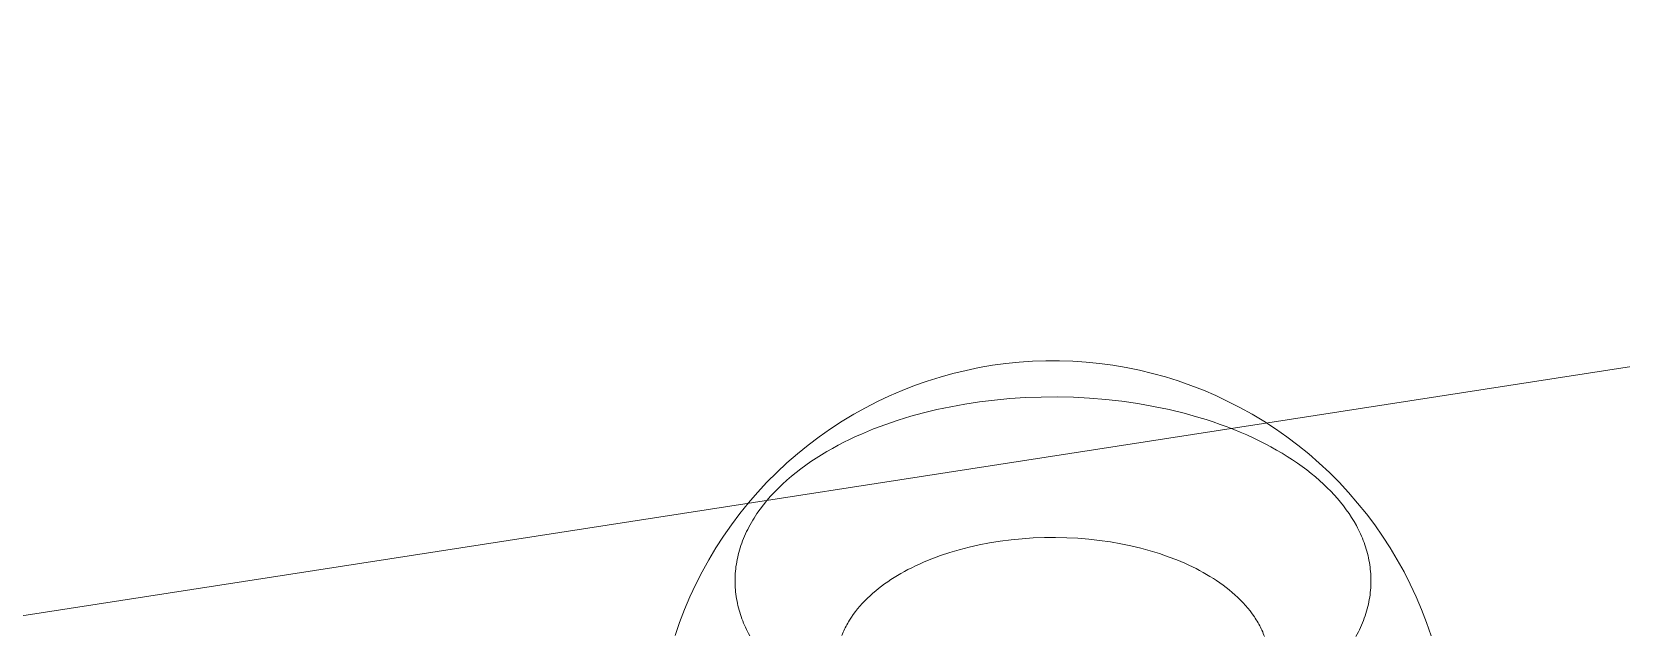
# Model space of a CAD drawing. Header units: millimetres. Extents: x -263 to 4879, y -277 to 2995.
# Drawn here: x 4331.66 to 4353.96, y 2078.67 to 2087.12 of the extents above; entities that cross this region are included whole.
import ezdxf

# ---------------------------------------------------------------- set-up
doc = ezdxf.new("R2010")
doc.units = ezdxf.units.MM
doc.layers.add('ZANO_R', color=7, linetype='Continuous', lineweight=0)

msp = doc.modelspace()

# ---------------------------------------------------------------- linework, layer by layer
at = {"layer": 'ZANO_R'}
for p, q in [((4164.238, 2053.059), (4384.424, 2087.122)), ((4344.585, 2082.333), (4344.768, 2082.377)), ((4344.768, 2082.377), (4344.952, 2082.416)), ((4344.952, 2082.416), (4345.138, 2082.448)), ((4345.138, 2082.448), (4345.325, 2082.473)), ((4345.325, 2082.473), (4345.513, 2082.492)), ((4345.513, 2082.492), (4345.701, 2082.505)), ((4345.701, 2082.505), (4345.889, 2082.512)), ((4345.889, 2082.512), (4346.078, 2082.512)), ((4346.078, 2082.512), (4346.266, 2082.506)), ((4346.266, 2082.506), (4346.454, 2082.493)), ((4346.454, 2082.493), (4346.642, 2082.474)), ((4346.642, 2082.474), (4346.829, 2082.449)), ((4346.829, 2082.449), (4347.015, 2082.417)), ((4347.015, 2082.417), (4347.2, 2082.379)), ((4347.2, 2082.379), (4347.383, 2082.335)), ((4343.87, 2082.094), (4344.045, 2082.163)), ((4344.045, 2082.163), (4344.223, 2082.226)), ((4344.223, 2082.226), (4344.403, 2082.283)), ((4344.403, 2082.283), (4344.585, 2082.333)), ((4347.383, 2082.335), (4347.565, 2082.285)), ((4347.565, 2082.285), (4347.745, 2082.229)), ((4347.745, 2082.229), (4347.923, 2082.166)), ((4347.923, 2082.166), (4348.098, 2082.098)), ((4343.358, 2081.853), (4343.526, 2081.939)), ((4343.526, 2081.939), (4343.696, 2082.02)), ((4343.696, 2082.02), (4343.87, 2082.094)), ((4344.753, 2081.904), (4344.553, 2081.868)), ((4344.958, 2081.935), (4344.753, 2081.904)), ((4345.168, 2081.961), (4344.958, 2081.935)), ((4345.383, 2081.981), (4345.168, 2081.961)), ((4345.602, 2081.995), (4345.383, 2081.981)), ((4345.824, 2082.003), (4345.602, 2081.995)), ((4346.049, 2082.005), (4345.824, 2082.003)), ((4346.275, 2082), (4346.049, 2082.005)), ((4346.502, 2081.988), (4346.275, 2082)), ((4346.728, 2081.969), (4346.502, 2081.988)), ((4346.954, 2081.944), (4346.728, 2081.969)), ((4347.178, 2081.912), (4346.954, 2081.944)), ((4347.398, 2081.873), (4347.178, 2081.912)), ((4348.098, 2082.098), (4348.272, 2082.023)), ((4348.272, 2082.023), (4348.442, 2081.943)), ((4348.442, 2081.943), (4348.61, 2081.857)), ((4343.032, 2081.664), (4343.193, 2081.762)), ((4343.193, 2081.762), (4343.358, 2081.853)), ((4343.818, 2081.679), (4343.643, 2081.62)), ((4343.994, 2081.733), (4343.818, 2081.679)), ((4344.173, 2081.782), (4343.994, 2081.733)), ((4344.36, 2081.827), (4344.173, 2081.782)), ((4344.553, 2081.868), (4344.36, 2081.827)), ((4347.616, 2081.827), (4347.398, 2081.873)), ((4347.828, 2081.776), (4347.616, 2081.827)), ((4348.035, 2081.718), (4347.828, 2081.776)), ((4348.136, 2081.687), (4348.035, 2081.718)), ((4348.236, 2081.654), (4348.136, 2081.687)), ((4348.61, 2081.857), (4348.78, 2081.763)), ((4348.78, 2081.763), (4348.947, 2081.663)), ((4342.709, 2081.447), (4342.869, 2081.558)), ((4342.869, 2081.558), (4343.032, 2081.664)), ((4343.301, 2081.485), (4343.217, 2081.448)), ((4343.385, 2081.521), (4343.301, 2081.485)), ((4343.471, 2081.556), (4343.385, 2081.521)), ((4343.643, 2081.62), (4343.471, 2081.556)), ((4348.333, 2081.62), (4348.236, 2081.654)), ((4348.429, 2081.585), (4348.333, 2081.62)), ((4348.523, 2081.548), (4348.429, 2081.585)), ((4348.615, 2081.511), (4348.523, 2081.548)), ((4348.706, 2081.472), (4348.615, 2081.511)), ((4348.794, 2081.432), (4348.706, 2081.472)), ((4348.947, 2081.663), (4349.11, 2081.557)), ((4349.11, 2081.557), (4349.269, 2081.445)), ((4342.403, 2081.207), (4342.554, 2081.33)), ((4342.554, 2081.33), (4342.709, 2081.447)), ((4342.816, 2081.24), (4342.74, 2081.195)), ((4342.894, 2081.284), (4342.816, 2081.24)), ((4342.973, 2081.327), (4342.894, 2081.284)), ((4343.053, 2081.369), (4342.973, 2081.327)), ((4343.135, 2081.409), (4343.053, 2081.369)), ((4343.217, 2081.448), (4343.135, 2081.409)), ((4348.879, 2081.39), (4348.794, 2081.432)), ((4348.963, 2081.348), (4348.879, 2081.39)), ((4349.044, 2081.305), (4348.963, 2081.348)), ((4349.123, 2081.261), (4349.044, 2081.305)), ((4349.2, 2081.216), (4349.123, 2081.261)), ((4349.269, 2081.445), (4349.424, 2081.328)), ((4349.424, 2081.328), (4349.575, 2081.205)), ((4342.114, 2080.947), (4342.256, 2081.079)), ((4342.256, 2081.079), (4342.403, 2081.207)), ((4342.521, 2081.05), (4342.452, 2080.999)), ((4342.592, 2081.099), (4342.521, 2081.05)), ((4342.665, 2081.148), (4342.592, 2081.099)), ((4342.74, 2081.195), (4342.665, 2081.148)), ((4349.274, 2081.171), (4349.2, 2081.216)), ((4349.346, 2081.124), (4349.274, 2081.171)), ((4349.416, 2081.077), (4349.346, 2081.124)), ((4349.483, 2081.029), (4349.416, 2081.077)), ((4349.548, 2080.981), (4349.483, 2081.029)), ((4349.575, 2081.205), (4349.722, 2081.078)), ((4349.722, 2081.078), (4349.864, 2080.945)), ((4341.844, 2080.667), (4341.976, 2080.809)), ((4341.976, 2080.809), (4342.114, 2080.947)), ((4342.194, 2080.784), (4342.136, 2080.728)), ((4342.255, 2080.839), (4342.194, 2080.784)), ((4342.319, 2080.894), (4342.255, 2080.839)), ((4342.384, 2080.947), (4342.319, 2080.894)), ((4342.452, 2080.999), (4342.384, 2080.947)), ((4349.61, 2080.932), (4349.548, 2080.981)), ((4349.67, 2080.883), (4349.61, 2080.932)), ((4349.727, 2080.834), (4349.67, 2080.883)), ((4349.782, 2080.784), (4349.727, 2080.834)), ((4349.834, 2080.733), (4349.782, 2080.784)), ((4349.864, 2080.945), (4350.001, 2080.808)), ((4350.001, 2080.808), (4350.133, 2080.665)), ((4341.716, 2080.52), (4341.844, 2080.667)), ((4342.025, 2080.612), (4341.974, 2080.552)), ((4342.079, 2080.67), (4342.025, 2080.612)), ((4342.136, 2080.728), (4342.079, 2080.67)), ((4349.884, 2080.683), (4349.834, 2080.733)), ((4349.932, 2080.632), (4349.884, 2080.683)), ((4349.977, 2080.581), (4349.932, 2080.632)), ((4350.02, 2080.53), (4349.977, 2080.581)), ((4350.133, 2080.665), (4350.261, 2080.518)), ((4341.477, 2080.213), (4341.594, 2080.369)), ((4341.594, 2080.369), (4341.716, 2080.52)), ((4341.815, 2080.339), (4341.795, 2080.307)), ((4341.835, 2080.37), (4341.815, 2080.339)), ((4341.879, 2080.431), (4341.835, 2080.37)), ((4341.925, 2080.492), (4341.879, 2080.431)), ((4341.974, 2080.552), (4341.925, 2080.492)), ((4350.062, 2080.478), (4350.02, 2080.53)), ((4350.102, 2080.424), (4350.062, 2080.478)), ((4350.14, 2080.37), (4350.102, 2080.424)), ((4350.177, 2080.314), (4350.14, 2080.37)), ((4350.261, 2080.518), (4350.383, 2080.367)), ((4350.383, 2080.367), (4350.5, 2080.212)), ((4341.365, 2080.054), (4341.477, 2080.213)), ((4341.69, 2080.117), (4341.674, 2080.085)), ((4341.705, 2080.149), (4341.69, 2080.117)), ((4341.722, 2080.181), (4341.705, 2080.149)), ((4341.739, 2080.213), (4341.722, 2080.181)), ((4341.757, 2080.244), (4341.739, 2080.213)), ((4341.775, 2080.276), (4341.757, 2080.244)), ((4341.795, 2080.307), (4341.775, 2080.276)), ((4350.211, 2080.258), (4350.177, 2080.314)), ((4350.243, 2080.201), (4350.211, 2080.258)), ((4350.259, 2080.172), (4350.243, 2080.201)), ((4350.273, 2080.143), (4350.259, 2080.172)), ((4350.288, 2080.114), (4350.273, 2080.143)), ((4350.302, 2080.084), (4350.288, 2080.114)), ((4350.5, 2080.212), (4350.612, 2080.053)), ((4341.159, 2079.724), (4341.259, 2079.891)), ((4341.259, 2079.891), (4341.365, 2080.054)), ((4341.6, 2079.89), (4341.59, 2079.857)), ((4341.61, 2079.923), (4341.6, 2079.89)), ((4341.622, 2079.955), (4341.61, 2079.923)), ((4341.634, 2079.988), (4341.622, 2079.955)), ((4341.647, 2080.02), (4341.634, 2079.988)), ((4341.66, 2080.052), (4341.647, 2080.02)), ((4341.674, 2080.085), (4341.66, 2080.052)), ((4344.673, 2079.863), (4344.811, 2079.899)), ((4344.811, 2079.899), (4344.953, 2079.931)), ((4344.953, 2079.931), (4345.099, 2079.959)), ((4345.099, 2079.959), (4345.248, 2079.983)), ((4345.248, 2079.983), (4345.4, 2080.003)), ((4345.4, 2080.003), (4345.554, 2080.018)), ((4345.554, 2080.018), (4345.71, 2080.029)), ((4345.71, 2080.029), (4345.867, 2080.035)), ((4345.867, 2080.035), (4346.024, 2080.036)), ((4346.024, 2080.036), (4346.18, 2080.032)), ((4346.18, 2080.032), (4346.336, 2080.024)), ((4346.336, 2080.024), (4346.49, 2080.012)), ((4346.49, 2080.012), (4346.642, 2079.995)), ((4346.642, 2079.995), (4346.792, 2079.973)), ((4346.792, 2079.973), (4346.938, 2079.948)), ((4346.938, 2079.948), (4347.08, 2079.918)), ((4347.08, 2079.918), (4347.219, 2079.885)), ((4350.315, 2080.055), (4350.302, 2080.084)), ((4350.327, 2080.025), (4350.315, 2080.055)), ((4350.339, 2079.995), (4350.327, 2080.025)), ((4350.351, 2079.964), (4350.339, 2079.995)), ((4350.362, 2079.934), (4350.351, 2079.964)), ((4350.372, 2079.903), (4350.362, 2079.934)), ((4350.382, 2079.872), (4350.372, 2079.903)), ((4350.612, 2080.053), (4350.717, 2079.889)), ((4350.717, 2079.889), (4350.817, 2079.723)), ((4341.065, 2079.554), (4341.159, 2079.724)), ((4341.551, 2079.694), (4341.546, 2079.661)), ((4341.558, 2079.726), (4341.551, 2079.694)), ((4341.565, 2079.759), (4341.558, 2079.726)), ((4341.572, 2079.792), (4341.565, 2079.759)), ((4341.581, 2079.825), (4341.572, 2079.792)), ((4341.59, 2079.857), (4341.581, 2079.825)), ((4344.114, 2079.662), (4344.171, 2079.687)), ((4344.171, 2079.687), (4344.229, 2079.711)), ((4344.229, 2079.711), (4344.289, 2079.735)), ((4344.289, 2079.735), (4344.412, 2079.781)), ((4344.412, 2079.781), (4344.54, 2079.824)), ((4344.54, 2079.824), (4344.673, 2079.863)), ((4347.219, 2079.885), (4347.353, 2079.849)), ((4347.353, 2079.849), (4347.481, 2079.809)), ((4347.481, 2079.809), (4347.605, 2079.766)), ((4347.605, 2079.766), (4347.724, 2079.721)), ((4347.724, 2079.721), (4347.837, 2079.673)), ((4347.837, 2079.673), (4347.891, 2079.648)), ((4350.391, 2079.841), (4350.382, 2079.872)), ((4350.399, 2079.81), (4350.391, 2079.841)), ((4350.407, 2079.779), (4350.399, 2079.81)), ((4350.414, 2079.748), (4350.407, 2079.779)), ((4350.42, 2079.716), (4350.414, 2079.748)), ((4350.426, 2079.684), (4350.42, 2079.716)), ((4350.431, 2079.653), (4350.426, 2079.684)), ((4350.817, 2079.723), (4350.912, 2079.553)), ((4340.977, 2079.381), (4341.065, 2079.554)), ((4341.529, 2079.497), (4341.528, 2079.465)), ((4341.528, 2079.465), (4341.528, 2079.432)), ((4341.531, 2079.53), (4341.529, 2079.497)), ((4341.534, 2079.563), (4341.531, 2079.53)), ((4341.537, 2079.595), (4341.534, 2079.563)), ((4341.541, 2079.628), (4341.537, 2079.595)), ((4341.546, 2079.661), (4341.541, 2079.628)), ((4343.67, 2079.414), (4343.714, 2079.444)), ((4343.714, 2079.444), (4343.759, 2079.473)), ((4343.759, 2079.473), (4343.806, 2079.501)), ((4343.806, 2079.501), (4343.853, 2079.529)), ((4343.853, 2079.529), (4343.903, 2079.556)), ((4343.903, 2079.556), (4343.953, 2079.584)), ((4343.953, 2079.584), (4344.006, 2079.61)), ((4344.006, 2079.61), (4344.059, 2079.636)), ((4344.059, 2079.636), (4344.114, 2079.662)), ((4347.891, 2079.648), (4347.944, 2079.623)), ((4347.944, 2079.623), (4347.995, 2079.598)), ((4347.995, 2079.598), (4348.045, 2079.572)), ((4348.045, 2079.572), (4348.094, 2079.545)), ((4348.094, 2079.545), (4348.142, 2079.517)), ((4348.142, 2079.517), (4348.19, 2079.489)), ((4348.19, 2079.489), (4348.237, 2079.46)), ((4348.237, 2079.46), (4348.283, 2079.43)), ((4350.436, 2079.621), (4350.431, 2079.653)), ((4350.439, 2079.589), (4350.436, 2079.621)), ((4350.443, 2079.557), (4350.439, 2079.589)), ((4350.445, 2079.524), (4350.443, 2079.557)), ((4350.447, 2079.492), (4350.445, 2079.524)), ((4350.448, 2079.46), (4350.447, 2079.492)), ((4350.448, 2079.427), (4350.448, 2079.46)), ((4350.912, 2079.553), (4351, 2079.379)), ((4340.894, 2079.204), (4340.977, 2079.381)), ((4341.528, 2079.432), (4341.528, 2079.4)), ((4341.528, 2079.4), (4341.529, 2079.368)), ((4341.529, 2079.368), (4341.531, 2079.335)), ((4341.531, 2079.335), (4341.533, 2079.303)), ((4341.533, 2079.303), (4341.536, 2079.271)), ((4341.536, 2079.271), (4341.54, 2079.239)), ((4341.54, 2079.239), (4341.545, 2079.207)), ((4343.422, 2079.219), (4343.461, 2079.253)), ((4343.461, 2079.253), (4343.501, 2079.287)), ((4343.501, 2079.287), (4343.542, 2079.32)), ((4343.542, 2079.32), (4343.584, 2079.352)), ((4343.584, 2079.352), (4343.626, 2079.384)), ((4343.626, 2079.384), (4343.67, 2079.414)), ((4348.283, 2079.43), (4348.328, 2079.399)), ((4348.328, 2079.399), (4348.373, 2079.367)), ((4348.373, 2079.367), (4348.416, 2079.334)), ((4348.416, 2079.334), (4348.459, 2079.3)), ((4348.459, 2079.3), (4348.5, 2079.266)), ((4348.5, 2079.266), (4348.54, 2079.231)), ((4348.54, 2079.231), (4348.579, 2079.195)), ((4350.43, 2079.199), (4350.435, 2079.232)), ((4350.435, 2079.232), (4350.439, 2079.264)), ((4350.439, 2079.264), (4350.442, 2079.297)), ((4350.442, 2079.297), (4350.445, 2079.33)), ((4350.445, 2079.33), (4350.446, 2079.362)), ((4350.446, 2079.362), (4350.448, 2079.395)), ((4350.448, 2079.395), (4350.448, 2079.427)), ((4351, 2079.379), (4351.082, 2079.203)), ((4340.749, 2078.844), (4340.819, 2079.025)), ((4340.819, 2079.025), (4340.894, 2079.204)), ((4341.545, 2079.207), (4341.55, 2079.175)), ((4341.55, 2079.175), (4341.556, 2079.144)), ((4341.556, 2079.144), (4341.562, 2079.112)), ((4341.562, 2079.112), (4341.569, 2079.081)), ((4341.569, 2079.081), (4341.577, 2079.049)), ((4341.577, 2079.049), (4341.585, 2079.018)), ((4341.585, 2079.018), (4341.594, 2078.987)), ((4343.216, 2078.996), (4343.247, 2079.035)), ((4343.247, 2079.035), (4343.279, 2079.073)), ((4343.279, 2079.073), (4343.313, 2079.11)), ((4343.313, 2079.11), (4343.348, 2079.147)), ((4343.348, 2079.147), (4343.385, 2079.183)), ((4343.385, 2079.183), (4343.422, 2079.219)), ((4348.579, 2079.195), (4348.616, 2079.158)), ((4348.616, 2079.158), (4348.653, 2079.121)), ((4348.653, 2079.121), (4348.688, 2079.083)), ((4348.688, 2079.083), (4348.721, 2079.044)), ((4348.721, 2079.044), (4348.753, 2079.005)), ((4348.753, 2079.005), (4348.783, 2078.964)), ((4350.376, 2078.97), (4350.386, 2079.002)), ((4350.386, 2079.002), (4350.395, 2079.035)), ((4350.395, 2079.035), (4350.404, 2079.068)), ((4350.404, 2079.068), (4350.411, 2079.101)), ((4350.411, 2079.101), (4350.418, 2079.133)), ((4350.418, 2079.133), (4350.424, 2079.166)), ((4350.424, 2079.166), (4350.43, 2079.199)), ((4351.082, 2079.203), (4351.158, 2079.024)), ((4351.158, 2079.024), (4351.227, 2078.843)), ((4340.686, 2078.66), (4340.749, 2078.844)), ((4341.594, 2078.987), (4341.604, 2078.957)), ((4341.604, 2078.957), (4341.614, 2078.926)), ((4341.614, 2078.926), (4341.625, 2078.896)), ((4341.625, 2078.896), (4341.636, 2078.865)), ((4341.636, 2078.865), (4341.648, 2078.835)), ((4341.648, 2078.835), (4341.661, 2078.805)), ((4341.661, 2078.805), (4341.674, 2078.776)), ((4341.674, 2078.776), (4341.688, 2078.746)), ((4343.074, 2078.77), (4343.085, 2078.792)), ((4343.085, 2078.792), (4343.096, 2078.813)), ((4343.096, 2078.813), (4343.108, 2078.833)), ((4343.108, 2078.833), (4343.12, 2078.854)), ((4343.12, 2078.854), (4343.132, 2078.875)), ((4343.132, 2078.875), (4343.159, 2078.916)), ((4343.159, 2078.916), (4343.187, 2078.956)), ((4343.187, 2078.956), (4343.216, 2078.996)), ((4348.783, 2078.964), (4348.812, 2078.924)), ((4348.812, 2078.924), (4348.825, 2078.903)), ((4348.825, 2078.903), (4348.839, 2078.882)), ((4348.839, 2078.882), (4348.852, 2078.861)), ((4348.852, 2078.861), (4348.864, 2078.84)), ((4348.864, 2078.84), (4348.876, 2078.819)), ((4348.876, 2078.819), (4348.888, 2078.798)), ((4348.888, 2078.798), (4348.899, 2078.777)), ((4348.899, 2078.777), (4348.909, 2078.755)), ((4350.286, 2078.743), (4350.301, 2078.775)), ((4350.301, 2078.775), (4350.316, 2078.807)), ((4350.316, 2078.807), (4350.329, 2078.84)), ((4350.329, 2078.84), (4350.342, 2078.872)), ((4350.342, 2078.872), (4350.354, 2078.905)), ((4350.354, 2078.905), (4350.366, 2078.937)), ((4350.366, 2078.937), (4350.376, 2078.97)), ((4351.227, 2078.843), (4351.291, 2078.659)), ((4341.688, 2078.746), (4341.702, 2078.717)), ((4341.702, 2078.717), (4341.717, 2078.688)), ((4341.717, 2078.688), (4341.733, 2078.659)), ((4343.027, 2078.663), (4343.035, 2078.685)), ((4343.035, 2078.685), (4343.044, 2078.706)), ((4343.044, 2078.706), (4343.054, 2078.728)), ((4343.054, 2078.728), (4343.064, 2078.749)), ((4343.064, 2078.749), (4343.074, 2078.77)), ((4348.909, 2078.755), (4348.919, 2078.734)), ((4348.919, 2078.734), (4348.929, 2078.712)), ((4348.929, 2078.712), (4348.938, 2078.69)), ((4348.938, 2078.69), (4348.947, 2078.668)), ((4348.947, 2078.668), (4348.955, 2078.646)), ((4350.237, 2078.647), (4350.254, 2078.679)), ((4350.254, 2078.679), (4350.271, 2078.711)), ((4350.271, 2078.711), (4350.286, 2078.743))]:
    msp.add_line(p, q, dxfattribs=at)

doc.saveas('drawing.dxf')
